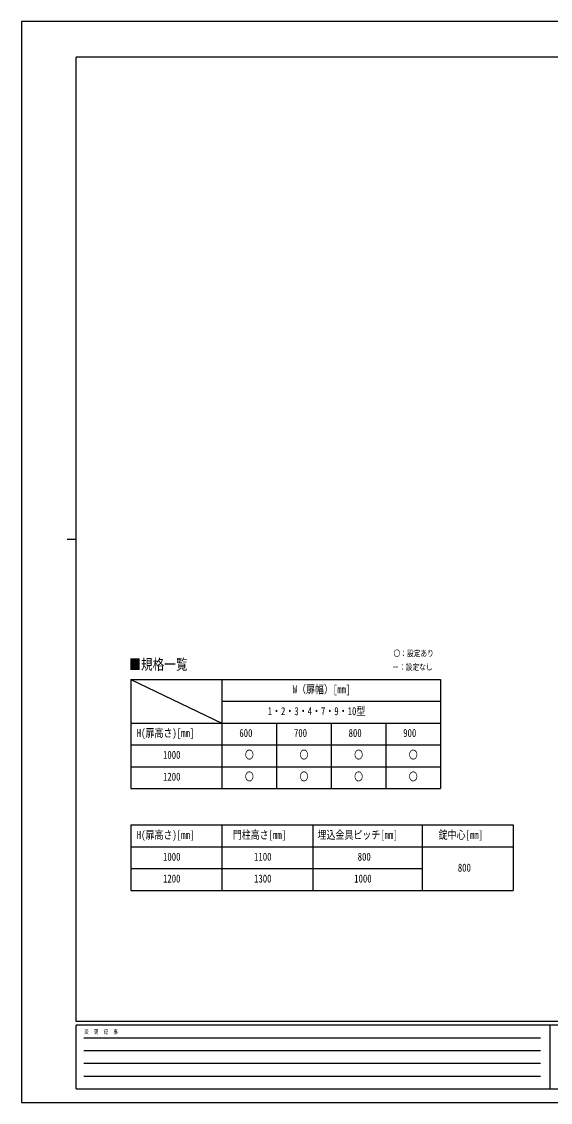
# Model space of a CAD drawing. Units: millimetres, scale not verified. Extents: x -4205 to 4205, y -2970 to 2970.
# Drawn here: x -4205 to -1301, y -2970 to 2970 of the extents above; entities that cross this region are included whole.
import ezdxf
from ezdxf.enums import TextEntityAlignment as Align

# ---------------------------------------------------------------- set-up
doc = ezdxf.new("R2010")
doc.units = ezdxf.units.MM
doc.header["$LTSCALE"] = 10
doc.layers.add('0-1_USER1', color=3, linetype='Continuous')
doc.layers.add('0-5_YKK_ZWAK', color=7, linetype='Continuous')
doc.styles.add('ＭＳ ゴシック', font='')
doc.styles.get('ＭＳ ゴシック').set_extended_font_data('MS Gothic')

msp = doc.modelspace()

# ---------------------------------------------------------------- linework, layer by layer
at = {"layer": '0-1_USER1'}
for p, q in [((-3604.98, -645), (-3104.98, -885)), ((-3604.98, -645), (-1904.98, -645)), ((-3604.98, -645), (-3604.98, -1245)), ((-3104.98, -645), (-3104.98, -1245)), ((-1904.98, -645), (-1904.98, -1245)), ((-3104.98, -765), (-1904.98, -765)), ((-3604.98, -885), (-1904.98, -885)), ((-2804.98, -885), (-2804.98, -1245)), ((-2504.98, -885), (-2504.98, -1245)), ((-2204.98, -885), (-2204.98, -1245)), ((-3604.98, -1005), (-1904.98, -1005)), ((-3604.98, -1125), (-1904.98, -1125)), ((-3604.98, -1245), (-1904.98, -1245)), ((-3604.98, -1445), (-1504.98, -1445)), ((-3604.98, -1445), (-3604.98, -1805)), ((-3104.98, -1445), (-3104.98, -1805)), ((-2604.98, -1445), (-2604.98, -1805)), ((-2004.98, -1445), (-2004.98, -1805)), ((-1504.98, -1445), (-1504.98, -1805)), ((-3604.98, -1565), (-1504.98, -1565)), ((-3604.98, -1685), (-2004.98, -1685)), ((-3604.98, -1805), (-1504.98, -1805))]:
    msp.add_line(p, q, dxfattribs=at)
at = {"layer": '0-5_YKK_ZWAK'}
for p, q in [((3895.02, 2775), (-3904.98, 2775)), ((-3904.98, -2525), (-3904.98, 2775)), ((-3954.98, 125), (-3904.98, 125)), ((3895.02, -2525), (-3904.98, -2525)), ((-1304.98, -2545), (-3904.98, -2545)), ((-3904.98, -2895), (-3904.98, -2545)), ((-1304.98, -2545), (-1304.98, -2895)), ((-4.98, -2545), (-1304.98, -2545)), ((-3862.48, -2615), (-1354.98, -2615)), ((-3862.48, -2685), (-1354.98, -2685)), ((-3862.48, -2755), (-1354.98, -2755)), ((-3862.48, -2825), (-1354.98, -2825)), ((-3904.98, -2895), (-1304.98, -2895)), ((-1304.98, -2895), (-4.98, -2895))]:
    msp.add_line(p, q, dxfattribs=at)
msp.add_lwpolyline([(-4205, -2970), (4205, -2970), (4205, 2970), (-4205, 2970)], close=True, dxfattribs=at)

# ---------------------------------------------------------------- texts
at = {"layer": '0-1_USER1', "style": 'ＭＳ ゴシック', "width": 0.8}
for s, height, p in [('■規格一覧', 58.65, (-3613.51, -609.42)), ('〇：設定あり', 32.99, (-2162.63, -528.76)), ('－：設定なし', 32.99, (-2169.83, -603.76)), ('W（扉幅）[mm]', 43.99, (-2716.18, -735)), ('1・2・3・4・7・9・10型', 43.99, (-2853.78, -855)), ('H(扉高さ)[mm]', 43.99, (-3572.58, -975)), ('600', 43.99, (-3009.38, -975)), ('700', 43.99, (-2709.38, -975)), ('800', 43.99, (-2409.38, -975)), ('900', 43.99, (-2109.38, -975)), ('1000', 43.99, (-3428.58, -1095)), ('〇', 43.99, (-2978.98, -1095)), ('〇', 43.99, (-2678.98, -1095)), ('〇', 43.99, (-2378.98, -1095)), ('〇', 43.99, (-2078.98, -1095)), ('1200', 43.99, (-3428.58, -1215)), ('〇', 43.99, (-2978.98, -1215)), ('〇', 43.99, (-2678.98, -1215)), ('〇', 43.99, (-2378.98, -1215)), ('〇', 43.99, (-2078.98, -1215)), ('H(扉高さ)[mm]', 43.99, (-3572.58, -1535)), ('門柱高さ[mm]', 43.99, (-3045.38, -1535)), ('埋込金具ピッチ[mm]', 43.99, (-2580.18, -1535)), ('錠中心[mm]', 43.99, (-1914.98, -1535)), ('1000', 43.99, (-3428.58, -1655)), ('1100', 43.99, (-2928.58, -1655)), ('800', 43.99, (-2359.38, -1655)), ('800', 43.99, (-1809.38, -1715)), ('1200', 43.99, (-3428.58, -1775)), ('1300', 43.99, (-2928.58, -1775)), ('1000', 43.99, (-2378.58, -1775))]:
    msp.add_text(s, height=height, dxfattribs=at).set_placement(p, align=Align.BOTTOM_LEFT)
at = {"layer": '0-5_YKK_ZWAK', "style": 'ＭＳ ゴシック', "width": 0.8}
msp.add_text('変  更  記  事', height=21.99, dxfattribs=at).set_placement((-3861.31, -2600), align=Align.BOTTOM_LEFT)

doc.saveas('drawing.dxf')
